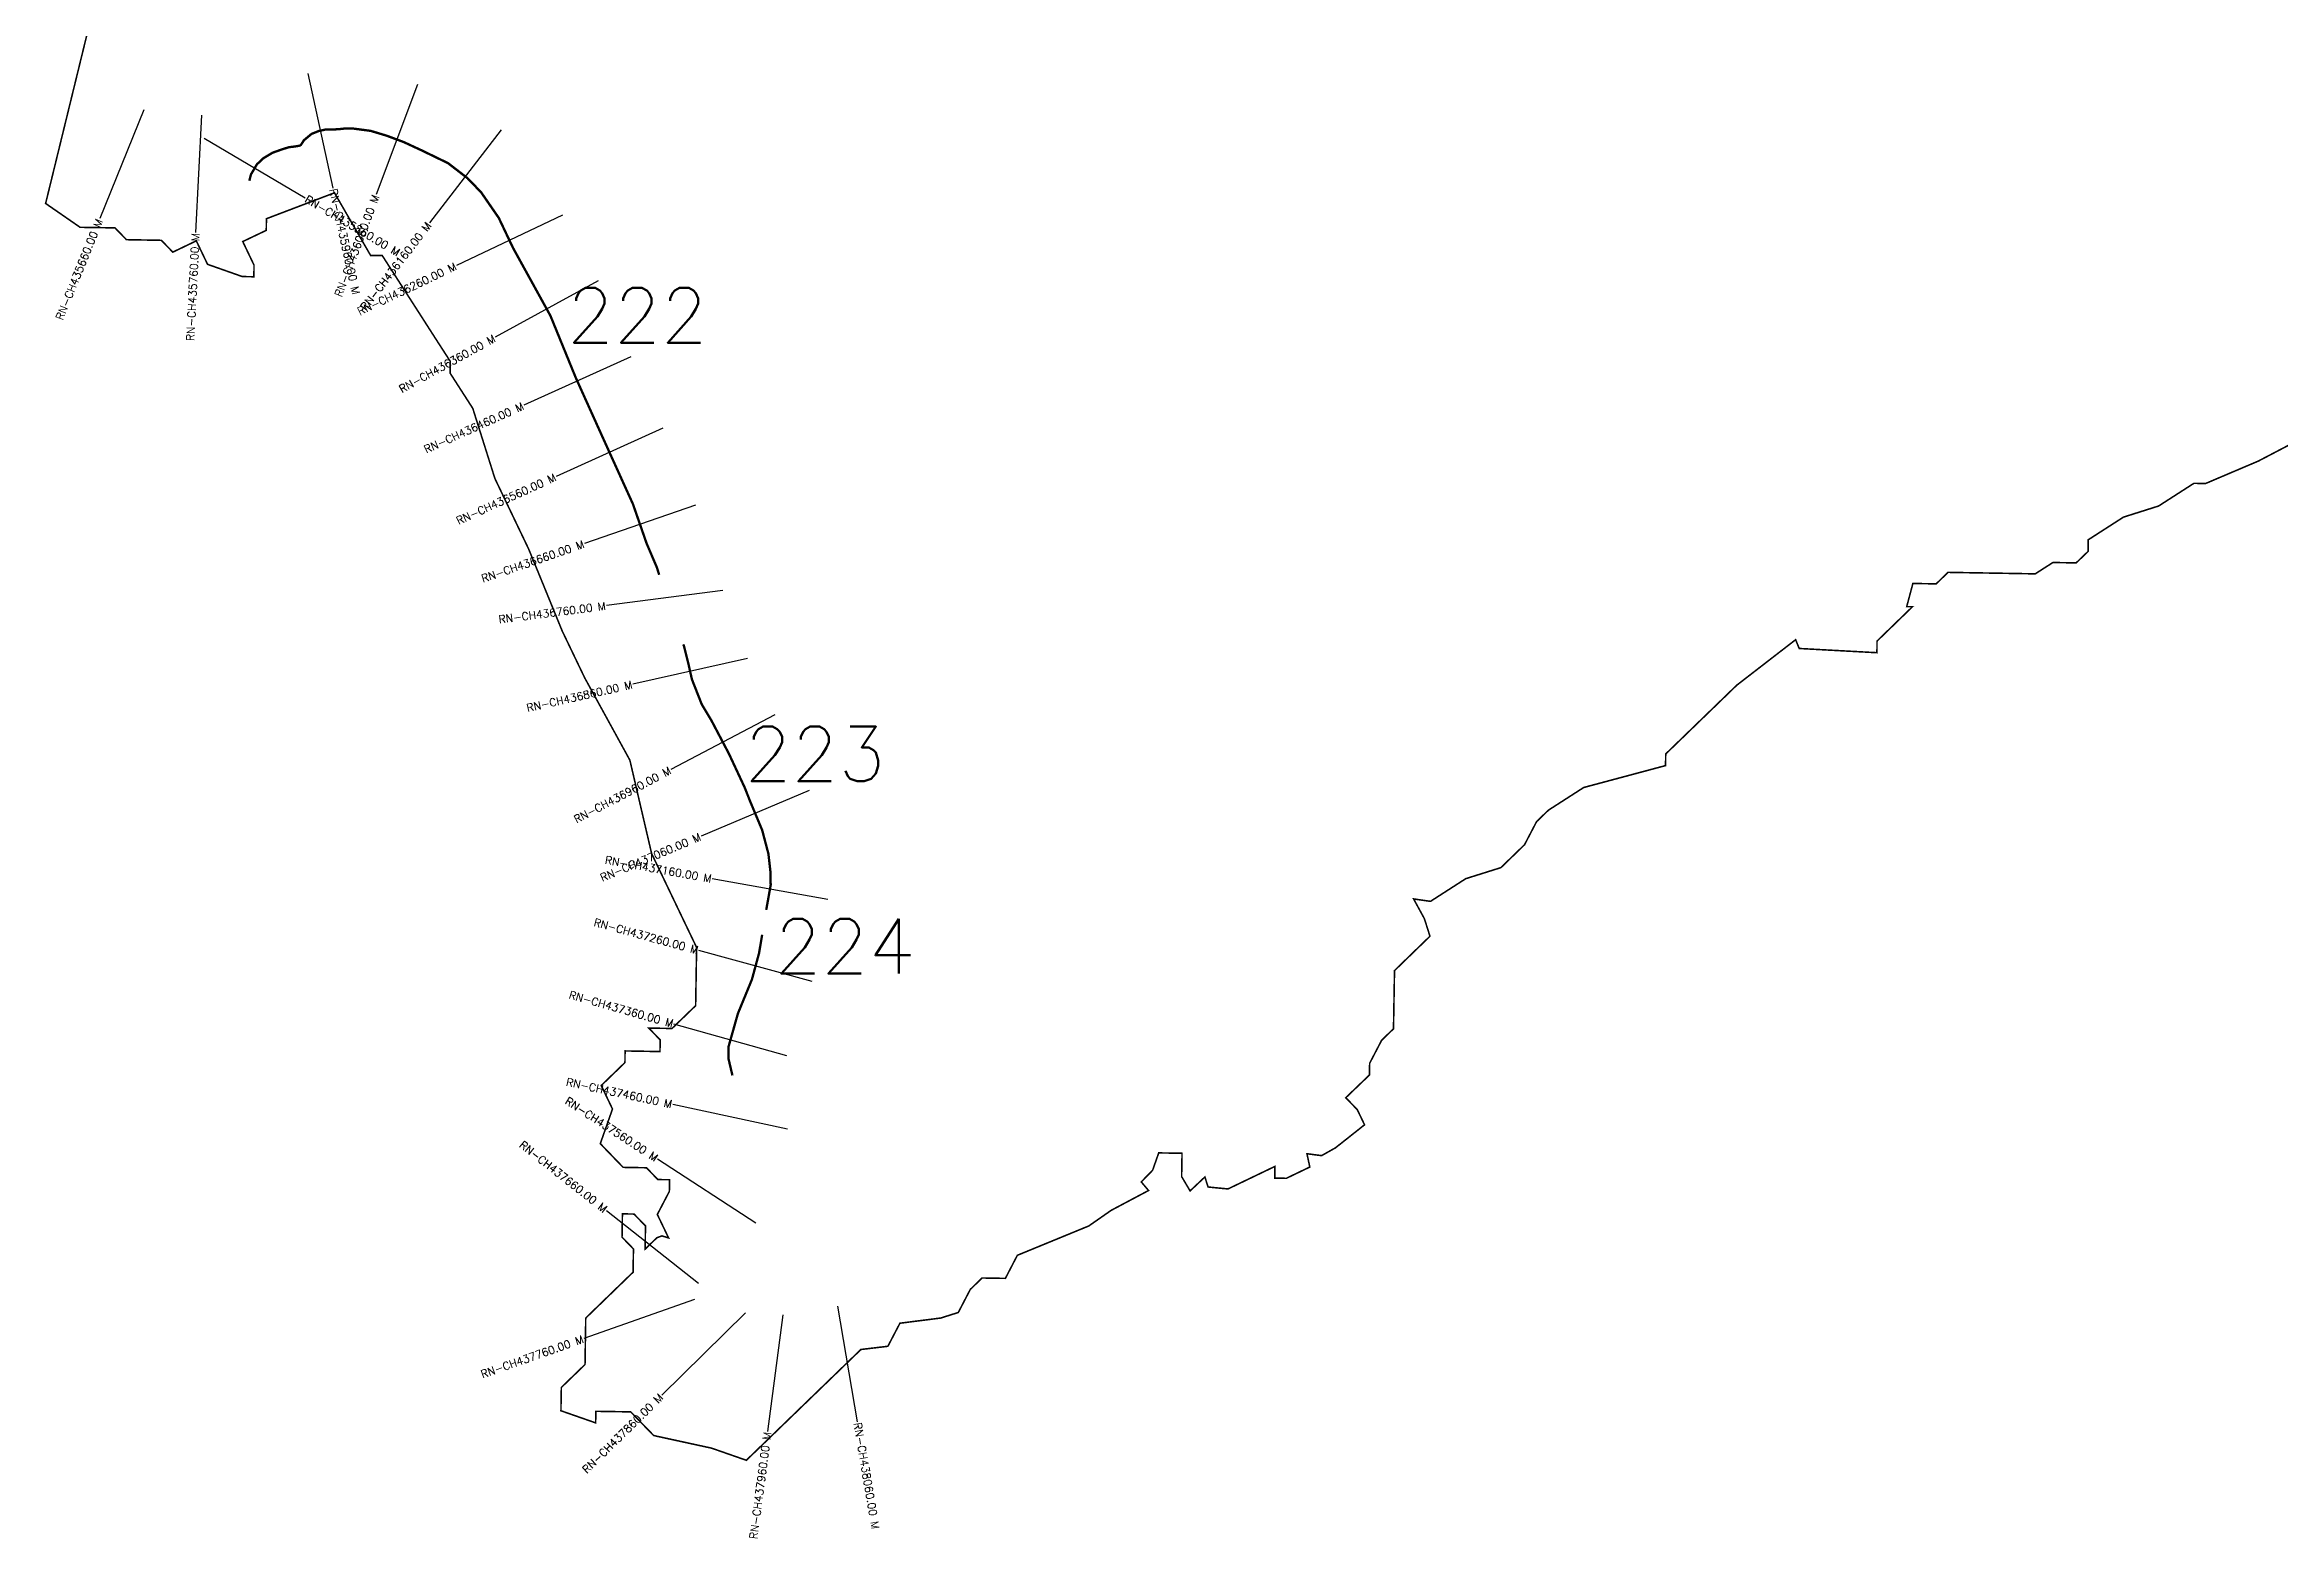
# Model space of a CAD drawing. Header units: metres. Extents: x 308956 to 313692, y 1921276 to 1924942.
# Drawn here: x 308956 to 311812, y 1921276 to 1923185 of the extents above; entities that cross this region are included whole.
import ezdxf
from ezdxf.enums import TextEntityAlignment as Align

# ---------------------------------------------------------------- set-up
doc = ezdxf.new("R2010")
doc.units = ezdxf.units.M
for name, color, linetype in [('CS', 134, 'Continuous'), ('CSMark', 6, 'Continuous'), ('NATURALLY PROTECTED', 3, 'Continuous')]:
    doc.layers.add(name, color=color, linetype=linetype)
doc.styles.get("Standard").update_dxf_attribs({"font": 'simplex.shx'})

msp = doc.modelspace()

# ---------------------------------------------------------------- linework, layer by layer
at = {"color": 6, "const_width": 2, "flags": 128}
msp.add_lwpolyline([(311868, 1922695.6), (311803.7, 1922661.9), (311785.5, 1922652.4), (311718, 1922623.7), (311703.2, 1922624), (311658.1, 1922595), (311613.2, 1922580.8), (311568.1, 1922551.8), (311567.9, 1922536.9), (311552.7, 1922522.3), (311523, 1922522.8), (311500.4, 1922508.3), (311388.9, 1922510.2), (311373.8, 1922495.5), (311344, 1922496), (311336.1, 1922466.4), (311343.5, 1922466.3), (311298.2, 1922422.4), (311298, 1922407.5), (311198.7, 1922412.9), (311194.1, 1922424.1), (311118.8, 1922365.9), (311028.1, 1922278.1), (311027.8, 1922263.2), (310923.2, 1922235.2), (310878.1, 1922206.2), (310863, 1922191.6), (310847.6, 1922162.1), (310817.4, 1922132.8), (310772.5, 1922118.7), (310727.4, 1922089.7), (310705.8, 1922092.8), (310719.6, 1922067.5), (310726.7, 1922045.1), (310681.4, 1922001.2), (310680.1, 1921926.8), (310665, 1921912.2), (310649.6, 1921882.7), (310649.4, 1921867.8), (310619.1, 1921838.7), (310633.8, 1921823.5), (310643.1, 1921804.1), (310616.6, 1921783.1), (310605.8, 1921774.6), (310588.2, 1921764.7), (310569.5, 1921767.1), (310573.1, 1921750.1), (310543.1, 1921735.7), (310528.3, 1921736), (310528.5, 1921750.9), (310468.5, 1921722.1), (310443.1, 1921724.6), (310439, 1921737.4), (310420.1, 1921719.6), (310409.3, 1921737.9), (310409.8, 1921767.7), (310380, 1921768.2), (310372.2, 1921746), (310357.7, 1921731.1), (310367, 1921720.1), (310319.3, 1921694.8), (310290.6, 1921674.8), (310199.3, 1921637.3), (310184, 1921607.8), (310154.2, 1921608.3), (310139.1, 1921593.6), (310123.8, 1921564.2), (310101.3, 1921557.1), (310049.2, 1921550.5), (310033.8, 1921521), (309999.3, 1921516.9), (309852.9, 1921375.3), (309808.5, 1921390.8), (309737.3, 1921406.3), (309734.4, 1921407), (309705.1, 1921437.2), (309660.5, 1921437.9), (309660.3, 1921423.1), (309615.9, 1921438.6), (309616.4, 1921468.4), (309646.7, 1921497.7), (309647.6, 1921557.1), (309708.1, 1921615.7), (309708.6, 1921645.4), (309694, 1921660.5), (309694.5, 1921690.3), (309709.3, 1921690), (309724, 1921674.9), (309723.5, 1921645.2), (309738.6, 1921659.8), (309745.1, 1921662.1), (309753.5, 1921659.5), (309739.1, 1921689.5), (309754.5, 1921719), (309754.7, 1921733.9), (309739.8, 1921734.1), (309725.2, 1921749.2), (309695.4, 1921749.7), (309666.2, 1921780), (309681.8, 1921824.3), (309667.4, 1921854.3), (309697.7, 1921883.6), (309697.9, 1921898.5), (309742.5, 1921897.7), (309742.8, 1921912.6), (309728.2, 1921927.7), (309757.9, 1921927.2), (309788.1, 1921956.4), (309789.3, 1922029.7), (309789.3, 1922030.8), (309776.4, 1922057.7), (309731.8, 1922150.8), (309704, 1922270.2), (309646.3, 1922375.3), (309617.5, 1922435.3), (309591.8, 1922498.2), (309574.6, 1922540.1), (309531.5, 1922630.1), (309503.2, 1922719.8), (309474.2, 1922764.9), (309474.5, 1922779.8), (309458.4, 1922804.7), (309387.5, 1922915.1), (309372.6, 1922915.3), (309326.4, 1922995.3), (309239.5, 1922962.2), (309239.2, 1922947.3), (309209.2, 1922933), (309223.6, 1922902.9), (309223.4, 1922888), (309208.5, 1922888.3), (309164.2, 1922903.9), (309149.8, 1922933.9), (309119.8, 1922919.5), (309105.1, 1922934.6), (309060.5, 1922935.4), (309045.9, 1922950.5), (309001.3, 1922951.2), (308957.2, 1922981.7), (309036.7, 1923306.5)], dxfattribs=at)
at = {"layer": 'CS'}
for p, q in [((309292.2, 1923148), (309324.4, 1923001.4)), ((309432.4, 1923133.7), (309379.8, 1922993.2)), ((309082.7, 1923101.4), (309026.5, 1922962.3)), ((309156.4, 1923094.5), (309148.9, 1922944.7)), ((309160, 1923065.2), (309289.1, 1922988.9)), ((309539.5, 1923075.6), (309447.8, 1922956.9)), ((309617.7, 1922966.9), (309482.2, 1922902.5)), ((309663.3, 1922883), (309532, 1922810.6)), ((309705.1, 1922785.7), (309568.4, 1922723.9)), ((309746.2, 1922694.7), (309609.6, 1922632.8)), ((309787.7, 1922596.2), (309646, 1922547.2)), ((309823, 1922486.8), (309674.2, 1922467.7)), ((309854.3, 1922399.9), (309707.9, 1922367.1)), ((309889.2, 1922328.1), (309756.4, 1922258.2)), ((309933.3, 1922231.2), (309795, 1922173.1)), ((309956.9, 1922092.1), (309809.2, 1922118.4)), ((309937, 1921987.3), (309792.3, 1922026.8)), ((309904.8, 1921892.1), (309760.4, 1921932.9)), ((309905.6, 1921798.5), (309758.9, 1921830)), ((309865.1, 1921678.2), (309739.4, 1921760.1)), ((309791.8, 1921601.4), (309674, 1921694.3)), ((309786.6, 1921580.6), (309645.1, 1921530.8)), ((309851.7, 1921563.8), (309744.7, 1921458.7)), ((309899.5, 1921561.1), (309879.9, 1921412.3)), ((309969.4, 1921572.3), (309994.7, 1921424.5))]:
    msp.add_line(p, q, dxfattribs=at)
at = {"layer": 'NATURALLY PROTECTED', "const_width": 3, "flags": 128}
for points in [[(309217.6, 1923010.7), (309219.7, 1923018.8), (309227.3, 1923031.7), (309235.3, 1923039.3), (309247.2, 1923046.5), (309259.6, 1923050.9), (309268.3, 1923053.6), (309276.5, 1923054.6), (309282.1, 1923055.6), (309283.6, 1923056.6), (309287.3, 1923062.4), (309297.1, 1923070.6), (309306.1, 1923074.2), (309314.6, 1923076.1), (309330.8, 1923076.5), (309338.8, 1923077.4), (309351.3, 1923077.3), (309372.6, 1923074.5), (309392.9, 1923068.4), (309415.1, 1923060.1), (309438.4, 1923049.3), (309471.6, 1923033.2), (309496.5, 1923014), (309513.9, 1922995.9), (309536.4, 1922963.3), (309554.7, 1922924.8), (309602.5, 1922838.1), (309634.8, 1922759.1), (309670.4, 1922680.2), (309708, 1922597.3), (309725.4, 1922547.2), (309738.4, 1922516.8), (309741.5, 1922507.1)], [(309772.3, 1922418.2), (309773.2, 1922415.8), (309778.8, 1922393.5), (309783.3, 1922373.5), (309795.8, 1922341.7), (309808.5, 1922320.4), (309830.7, 1922278.2), (309850.4, 1922236), (309858.3, 1922216.2), (309873.1, 1922180.8), (309881.1, 1922150.5), (309883.8, 1922126.5), (309884, 1922110.5), (309878.3, 1922078.7)], [(309873.1, 1922047), (309869.2, 1922023.7), (309860, 1921989.8), (309842.1, 1921946.3), (309830.2, 1921904.2), (309830.2, 1921888), (309835.1, 1921867.2)]]:
    msp.add_lwpolyline(points, dxfattribs=at)

# ---------------------------------------------------------------- texts
at = {"char_height": 70, "attachment_point": 1}
for s, width, insert in [('222', 295.662, (309623.5, 1922873.7)), ('223', 95.172, (309850.5, 1922313.1)), ('224', 95.172, (309888.8, 1922067.4))]:
    msp.add_mtext_dynamic_manual_height_columns(s, width=width, gutter_width=1, heights=[0], dxfattribs=dict(at, insert=insert))
at = {"layer": 'CSMark'}
for s, rotation, p in [('RN-CH435860.00 M', 329.4157, (309290, 1922988.4)), ('RN-CH435960.00 M', 282.3956, (309324.6, 1923000.5)), ('RN-CH438060.00 M', 279.7343, (309994.9, 1921423.5))]:
    msp.add_text(s, height=10, rotation=rotation, dxfattribs=at).set_placement(p, align=Align.MIDDLE_LEFT)
for s, rotation, p in [('RN-CH436060.00 M', 69.4555, (309379.4, 1922992.3)), ('RN-CH435660.00 M', 67.9889, (309026.1, 1922961.4)), ('RN-CH436160.00 M', 52.297, (309447.1, 1922956.1)), ('RN-CH435760.00 M', 87.1391, (309148.9, 1922943.7)), ('RN-CH436260.00 M', 25.4015, (309481.3, 1922902.1)), ('RN-CH436360.00 M', 28.8569, (309531.1, 1922810.1)), ('RN-CH436460.00 M', 24.3266, (309567.5, 1922723.5)), ('RN-CH436560.00 M', 24.3721, (309608.7, 1922632.4)), ('RN-CH436660.00 M', 19.098, (309645.1, 1922546.8)), ('RN-CH436760.00 M', 7.3142, (309673.2, 1922467.5)), ('RN-CH436860.00 M', 12.6501, (309706.9, 1922366.9)), ('RN-CH436960.00 M', 27.7511, (309755.6, 1922257.8)), ('RN-CH437060.00 M', 22.7862, (309794.1, 1922172.7)), ('RN-CH437160.00 M', 349.8693, (309808.3, 1922118.6)), ('RN-CH437260.00 M', 344.736, (309791.4, 1922027)), ('RN-CH437360.00 M', 344.2116, (309759.4, 1921933.2)), ('RN-CH437560.00 M', 326.9137, (309738.5, 1921760.7)), ('RN-CH437460.00 M', 347.8889, (309757.9, 1921830.2)), ('RN-CH437660.00 M', 321.7135, (309673.2, 1921695)), ('RN-CH437760.00 M', 19.3692, (309644.1, 1921530.5)), ('RN-CH437860.00 M', 44.487, (309744, 1921458)), ('RN-CH437960.00 M', 82.488, (309879.8, 1921411.4))]:
    msp.add_text(s, height=10, rotation=rotation, dxfattribs=at).set_placement(p, align=Align.MIDDLE_RIGHT)

doc.saveas('drawing.dxf')
